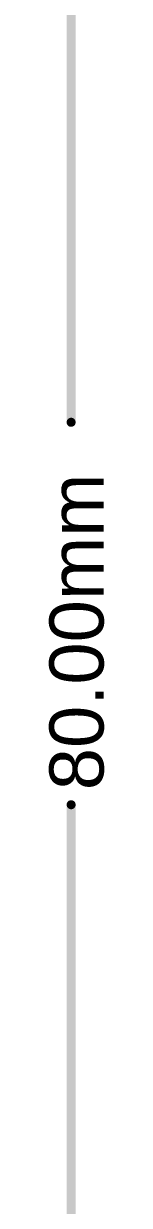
# Model space of a CAD drawing. Header units: inches. Extents: x -18 to 5357, y -8 to 5291.
# Drawn here: x -18.41 to -16.84, y 19.01 to 52.12 of the extents above; entities that cross this region are included whole.
import ezdxf

# ---------------------------------------------------------------- set-up
doc = ezdxf.new("R2010")
doc.units = ezdxf.units.IN
doc.layers.add('Dimension', color=6, linetype='Continuous')
doc.styles.add('Arial', font='', dxfattribs={"height": 0.2})
doc.styles.get('Arial').set_extended_font_data('Arial')

msp = doc.modelspace()

# ---------------------------------------------------------------- linework, layer by layer
at = {"layer": 'Dimension'}
for points in [[(-17.78, 40.951, 0.254, 0.254, 0), (-17.78, 76, 0.254, 0.254, 0)], [(-17.78, -4, 0.254, 0.254, 0), (-17.78, 30.236, 0.254, 0.254, 0)]]:
    msp.add_lwpolyline(points, format="xyseb", dxfattribs=at)
for points in [[(-17.843, 40.951, 0.127, 0.127, 1), (-17.716, 40.951, 0.127, 0.127, 1)], [(-17.843, 30.236, 0.127, 0.127, 1), (-17.716, 30.236, 0.127, 0.127, 1)]]:
    msp.add_lwpolyline(points, format="xyseb", close=True, dxfattribs=at)

# ---------------------------------------------------------------- texts
at = {"layer": 'Dimension', "style": 'Arial'}
msp.add_text('80.00mm', height=1.524, rotation=90, dxfattribs=at).set_placement((-16.866, 30.642))

doc.saveas('drawing.dxf')
